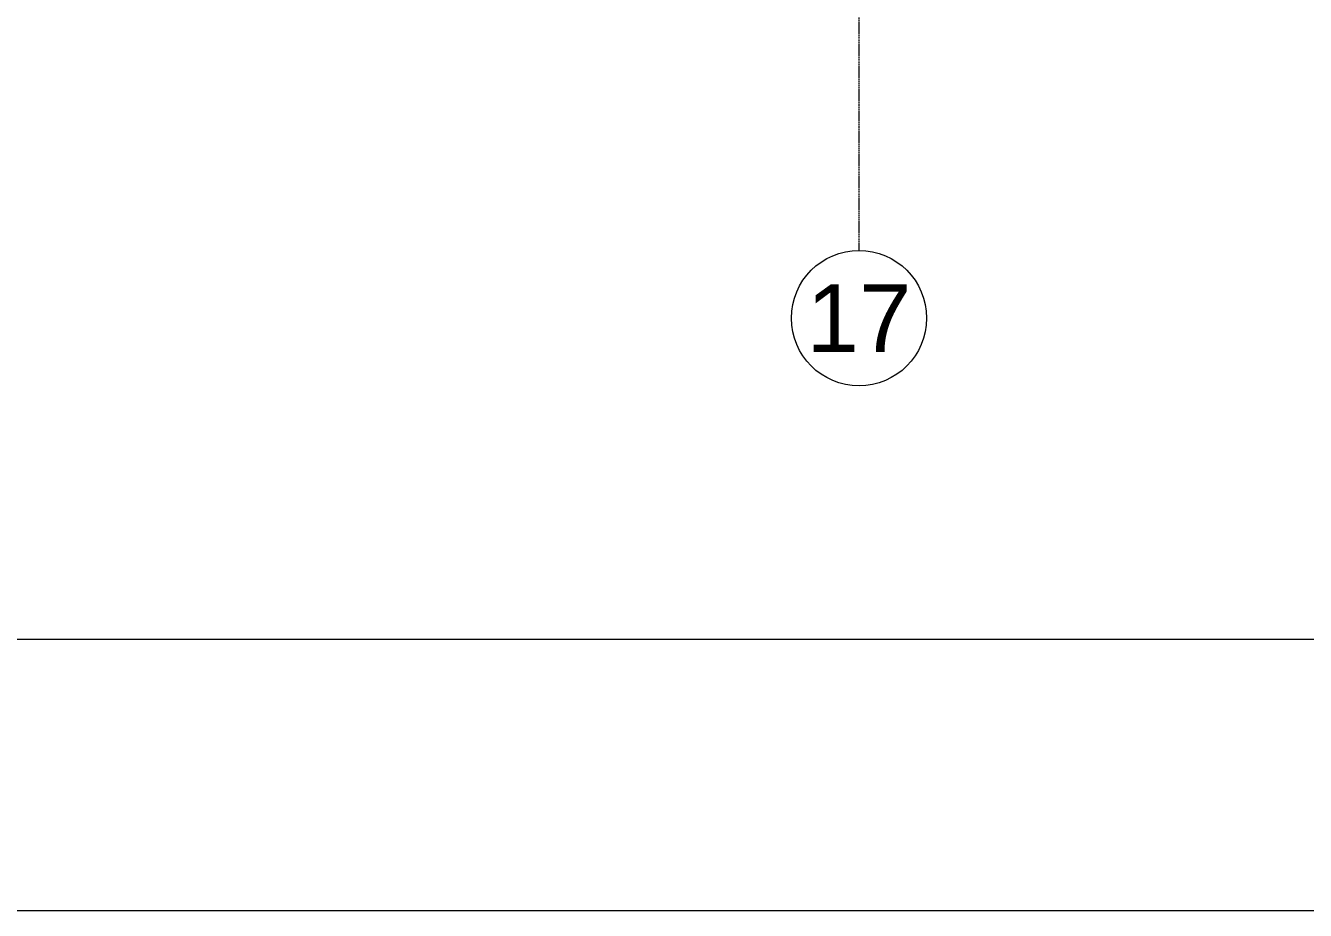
# Model space of a CAD drawing. Extents: x -2749 to 23780, y -1311 to 8245.
# Drawn here: x 3076.1 to 3454.5, y 0 to 261.4 of the extents above; entities that cross this region are included whole.
import ezdxf
from ezdxf.enums import TextEntityAlignment as Align

# ---------------------------------------------------------------- set-up
doc = ezdxf.new("R2010")
doc.units = 0
doc.header["$MEASUREMENT"] = 0
doc.linetypes.add('DASHDOT2', pattern=[0.5, 0.25, -0.125, 0, -0.125])
doc.layers.get('0').update_dxf_attribs({"color": 9, "lineweight": 9})
doc.layers.add('24', color=9, linetype='DASHDOT2', lineweight=9)
doc.layers.add('40A', color=9, linetype='Continuous', lineweight=9)
doc.styles.add('Arial', font='arial.ttf', dxfattribs={"height": 2.5})

# ---------------------------------------------------------------- blocks, each defined once
blk = doc.blocks.new('0_aks')
at = {"linetype": 'Continuous'}
blk.add_circle((0, 0), 2, dxfattribs=at)
at = {"style": 'Arial'}
blk.add_attdef('AKS', text='', height=2, dxfattribs=at).set_placement((0, 0), align=Align.MIDDLE_CENTER)
blk = doc.blocks.new('P-AKS_AUDI')
at = {"layer": '24'}
blk.add_lwpolyline([(-1400, -2590), (-1400, -2440)], dxfattribs=at)
at = {"layer": '24', "xscale": 10, "yscale": 10, "zscale": 10}
blk.add_blockref('0_aks', (-1400, -2610), dxfattribs=at).add_auto_attribs({'AKS': '17'})
blk = doc.blocks.new('p-zemin kat')
at = {"layer": '24'}
blk.add_blockref('P-AKS_AUDI', (4722.5, 2785), dxfattribs=at)

msp = doc.modelspace()

# ---------------------------------------------------------------- linework, layer by layer
at = {"layer": '40A'}
for points in [[(5945, 4205), (0, 4205), (0, 0), (5945, 0)], [(5405.06, 80), (80, 80), (80, 4125), (5405.06, 4125)]]:
    msp.add_lwpolyline(points, close=True, dxfattribs=at)

# ---------------------------------------------------------------- block references
msp.add_blockref('p-zemin kat', (0, 0))

doc.saveas('drawing.dxf')
